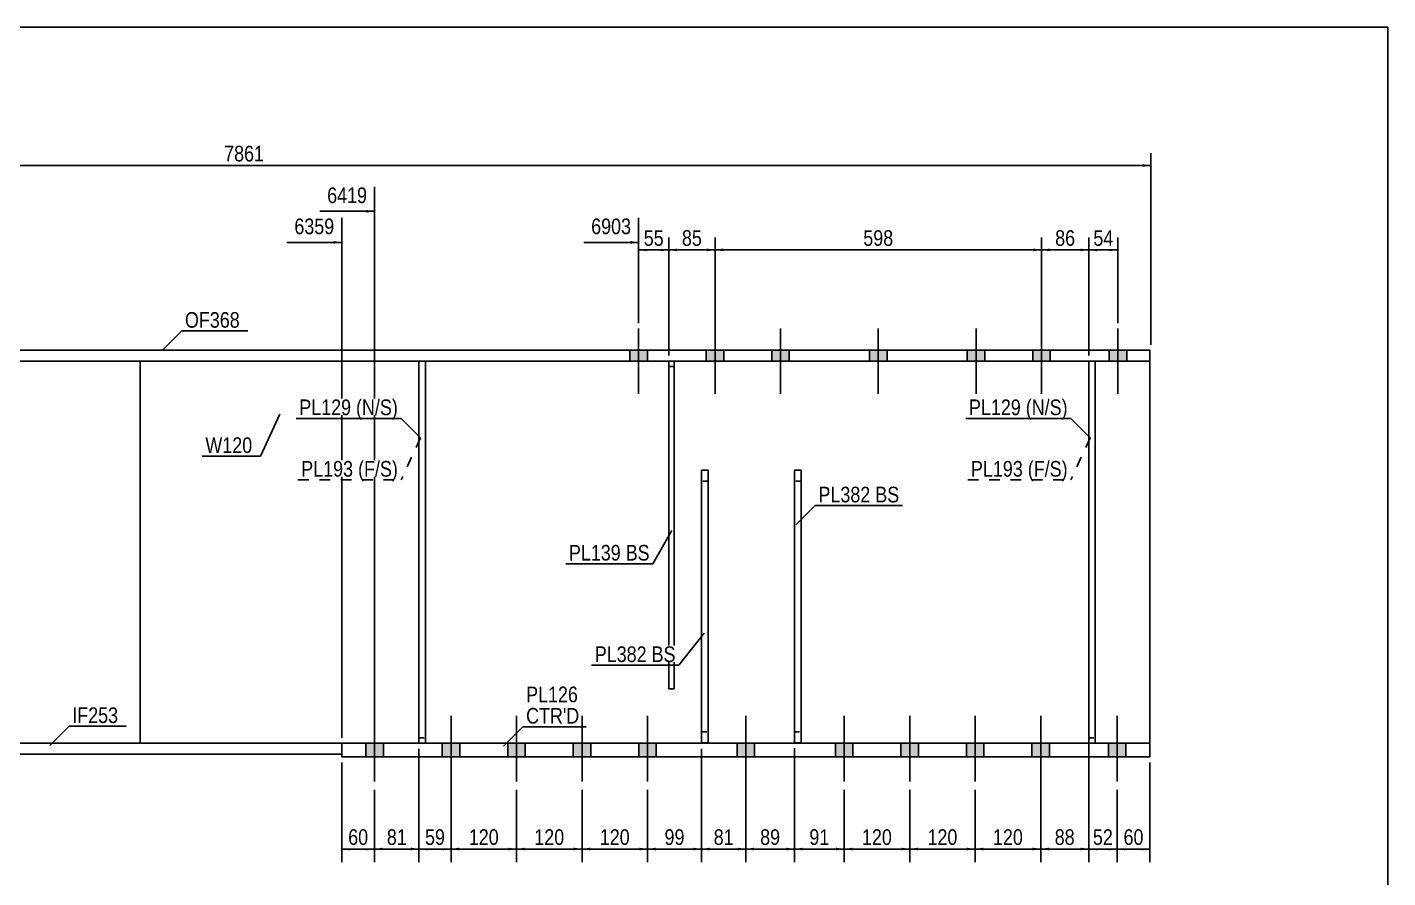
# Model space of a CAD drawing. Header units: millimetres. Extents: x -338 to 74, y -156 to 131.
# Drawn here: x -175.1 to 74.2, y -24.6 to 131.2 of the extents above; entities that cross this region are included whole.
import ezdxf

# ---------------------------------------------------------------- set-up
doc = ezdxf.new("R2010")
doc.units = ezdxf.units.MM
doc.linetypes.add('DXK_LINE_DOT1', pattern=[1.8814, 0.9407, -0.9407])
doc.linetypes.add('DXK_LINE_DOT2', pattern=[3.9198, 1.9599, -1.9599])
doc.styles.add('Arial Narrow', font='ARIALN.TTF', dxfattribs={"height": 0.2})

# ---------------------------------------------------------------- blocks, each defined once
blk = doc.blocks.new('Unknown-622253017-1209')
at = {"color": 5, "linetype": 'Continuous'}
for p, q in [((74.18, 131.16), (-335.82, 131.16)), ((74.18, -155.84), (74.18, 131.16))]:
    blk.add_line(p, q, dxfattribs=at)
blk = doc.blocks.new('Bolt-622253017-1235 - 1230')
at = {"linetype": 'Continuous'}
for points in [[(-109.86, 0), (-113.06, 0), (-113.06, -2.5), (-109.86, -2.5)], [(-109.86, 0), (-113.06, 0), (-113.06, -2.5), (-109.86, -2.5)], [(-109.86, 0), (-113.06, 0), (-113.06, -2.5), (-109.86, -2.5)], [(-109.86, 0), (-113.06, 0), (-113.06, -2.5), (-109.86, -2.5)], [(-95.86, 0), (-99.06, 0), (-99.06, -2.5), (-95.86, -2.5)], [(-95.86, 0), (-99.06, 0), (-99.06, -2.5), (-95.86, -2.5)], [(-95.86, 0), (-99.06, 0), (-99.06, -2.5), (-95.86, -2.5)], [(-95.86, 0), (-99.06, 0), (-99.06, -2.5), (-95.86, -2.5)], [(-83.86, 0), (-87.06, 0), (-87.06, -2.5), (-83.86, -2.5)], [(-83.86, 0), (-87.06, 0), (-87.06, -2.5), (-83.86, -2.5)], [(-83.86, 0), (-87.06, 0), (-87.06, -2.5), (-83.86, -2.5)], [(-83.86, 0), (-87.06, 0), (-87.06, -2.5), (-83.86, -2.5)], [(-71.86, 0), (-75.06, 0), (-75.06, -2.5), (-71.86, -2.5)], [(-71.86, 0), (-75.06, 0), (-75.06, -2.5), (-71.86, -2.5)], [(-71.86, 0), (-75.06, 0), (-75.06, -2.5), (-71.86, -2.5)], [(-71.86, 0), (-75.06, 0), (-75.06, -2.5), (-71.86, -2.5)], [(-59.86, 0), (-63.06, 0), (-63.06, -2.5), (-59.86, -2.5)], [(-59.86, 0), (-63.06, 0), (-63.06, -2.5), (-59.86, -2.5)], [(-59.86, 0), (-63.06, 0), (-63.06, -2.5), (-59.86, -2.5)], [(-59.86, 0), (-63.06, 0), (-63.06, -2.5), (-59.86, -2.5)], [(-41.84, 0), (-45.04, 0), (-45.04, -2.5), (-41.84, -2.5)], [(-41.84, 0), (-45.04, 0), (-45.04, -2.5), (-41.84, -2.5)], [(-41.84, 0), (-45.04, 0), (-45.04, -2.5), (-41.84, -2.5)], [(-41.84, 0), (-45.04, 0), (-45.04, -2.5), (-41.84, -2.5)], [(-23.82, 0), (-27.02, 0), (-27.02, -2.5), (-23.82, -2.5)], [(-23.82, 0), (-27.02, 0), (-27.02, -2.5), (-23.82, -2.5)], [(-23.82, 0), (-27.02, 0), (-27.02, -2.5), (-23.82, -2.5)], [(-23.82, 0), (-27.02, 0), (-27.02, -2.5), (-23.82, -2.5)], [(-11.82, 0), (-15.02, 0), (-15.02, -2.5), (-11.82, -2.5)], [(-11.82, 0), (-15.02, 0), (-15.02, -2.5), (-11.82, -2.5)], [(-11.82, 0), (-15.02, 0), (-15.02, -2.5), (-11.82, -2.5)], [(-11.82, 0), (-15.02, 0), (-15.02, -2.5), (-11.82, -2.5)], [(0.18, 0), (-3.02, 0), (-3.02, -2.5), (0.18, -2.5)], [(0.18, 0), (-3.02, 0), (-3.02, -2.5), (0.18, -2.5)], [(0.18, 0), (-3.02, 0), (-3.02, -2.5), (0.18, -2.5)], [(0.18, 0), (-3.02, 0), (-3.02, -2.5), (0.18, -2.5)], [(12.18, 0), (8.98, 0), (8.98, -2.5), (12.18, -2.5)], [(12.18, 0), (8.98, 0), (8.98, -2.5), (12.18, -2.5)], [(12.18, 0), (8.98, 0), (8.98, -2.5), (12.18, -2.5)], [(12.18, 0), (8.98, 0), (8.98, -2.5), (12.18, -2.5)], [(26.18, 0), (22.98, 0), (22.98, -2.5), (26.18, -2.5)], [(26.18, 0), (22.98, 0), (22.98, -2.5), (26.18, -2.5)], [(26.18, 0), (22.98, 0), (22.98, -2.5), (26.18, -2.5)], [(26.18, 0), (22.98, 0), (22.98, -2.5), (26.18, -2.5)]]:
    blk.add_hatch(color=3, dxfattribs=at).paths.add_polyline_path(points)
at = {"color": 3, "linetype": 'Continuous'}
for p, q in [((-111.46, -6.98), (-111.46, 5)), ((-111.46, -6.98), (-111.46, 5)), ((-111.46, -6.98), (-111.46, 5)), ((-111.46, -6.98), (-111.46, 5)), ((-97.46, -6.98), (-97.46, 5)), ((-97.46, -6.98), (-97.46, 5)), ((-97.46, -6.98), (-97.46, 5)), ((-97.46, -6.98), (-97.46, 5)), ((-85.46, -6.98), (-85.46, 5)), ((-85.46, -6.98), (-85.46, 5)), ((-85.46, -6.98), (-85.46, 5)), ((-85.46, -6.98), (-85.46, 5)), ((-73.46, -6.98), (-73.46, 5)), ((-73.46, -6.98), (-73.46, 5)), ((-73.46, -6.98), (-73.46, 5)), ((-73.46, -6.98), (-73.46, 5)), ((-61.46, -6.98), (-61.46, 5)), ((-61.46, -6.98), (-61.46, 5)), ((-61.46, -6.98), (-61.46, 5)), ((-61.46, -6.98), (-61.46, 5)), ((-43.44, -6.98), (-43.44, 5)), ((-43.44, -6.98), (-43.44, 5)), ((-43.44, -6.98), (-43.44, 5)), ((-43.44, -6.98), (-43.44, 5)), ((-25.42, -6.98), (-25.42, 5)), ((-25.42, -6.98), (-25.42, 5)), ((-25.42, -6.98), (-25.42, 5)), ((-25.42, -6.98), (-25.42, 5)), ((-13.42, -6.98), (-13.42, 5)), ((-13.42, -6.98), (-13.42, 5)), ((-13.42, -6.98), (-13.42, 5)), ((-13.42, -6.98), (-13.42, 5)), ((-1.42, -6.98), (-1.42, 5)), ((-1.42, -6.98), (-1.42, 5)), ((-1.42, -6.98), (-1.42, 5)), ((-1.42, -6.98), (-1.42, 5)), ((10.58, -6.98), (10.58, 5)), ((10.58, -6.98), (10.58, 5)), ((10.58, -6.98), (10.58, 5)), ((10.58, -6.98), (10.58, 5)), ((24.58, -6.98), (24.58, 5)), ((24.58, -6.98), (24.58, 5)), ((24.58, -6.98), (24.58, 5)), ((24.58, -6.98), (24.58, 5)), ((-113.06, -2.5), (-113.06, 0)), ((-113.06, -2.5), (-113.06, 0)), ((-113.06, -2.5), (-113.06, 0)), ((-113.06, -2.5), (-113.06, 0)), ((-109.86, -2.5), (-109.86, 0)), ((-109.86, -2.5), (-109.86, 0)), ((-109.86, -2.5), (-109.86, 0)), ((-109.86, -2.5), (-109.86, 0)), ((-99.06, -2.5), (-99.06, 0)), ((-99.06, -2.5), (-99.06, 0)), ((-99.06, -2.5), (-99.06, 0)), ((-99.06, -2.5), (-99.06, 0)), ((-95.86, -2.5), (-95.86, 0)), ((-95.86, -2.5), (-95.86, 0)), ((-95.86, -2.5), (-95.86, 0)), ((-95.86, -2.5), (-95.86, 0)), ((-87.06, -2.5), (-87.06, 0)), ((-87.06, -2.5), (-87.06, 0)), ((-87.06, -2.5), (-87.06, 0)), ((-87.06, -2.5), (-87.06, 0)), ((-83.86, -2.5), (-83.86, 0)), ((-83.86, -2.5), (-83.86, 0)), ((-83.86, -2.5), (-83.86, 0)), ((-83.86, -2.5), (-83.86, 0)), ((-75.06, -2.5), (-75.06, 0)), ((-75.06, -2.5), (-75.06, 0)), ((-75.06, -2.5), (-75.06, 0)), ((-75.06, -2.5), (-75.06, 0)), ((-71.86, -2.5), (-71.86, 0)), ((-71.86, -2.5), (-71.86, 0)), ((-71.86, -2.5), (-71.86, 0)), ((-71.86, -2.5), (-71.86, 0)), ((-63.06, -2.5), (-63.06, 0)), ((-63.06, -2.5), (-63.06, 0)), ((-63.06, -2.5), (-63.06, 0)), ((-63.06, -2.5), (-63.06, 0)), ((-59.86, -2.5), (-59.86, 0)), ((-59.86, -2.5), (-59.86, 0)), ((-59.86, -2.5), (-59.86, 0)), ((-59.86, -2.5), (-59.86, 0)), ((-45.04, -2.5), (-45.04, 0)), ((-45.04, -2.5), (-45.04, 0)), ((-45.04, -2.5), (-45.04, 0)), ((-45.04, -2.5), (-45.04, 0)), ((-41.84, -2.5), (-41.84, 0)), ((-41.84, -2.5), (-41.84, 0)), ((-41.84, -2.5), (-41.84, 0)), ((-41.84, -2.5), (-41.84, 0)), ((-27.02, -2.5), (-27.02, 0)), ((-27.02, -2.5), (-27.02, 0)), ((-27.02, -2.5), (-27.02, 0)), ((-27.02, -2.5), (-27.02, 0)), ((-23.82, -2.5), (-23.82, 0)), ((-23.82, -2.5), (-23.82, 0)), ((-23.82, -2.5), (-23.82, 0)), ((-23.82, -2.5), (-23.82, 0)), ((-15.02, -2.5), (-15.02, 0)), ((-15.02, -2.5), (-15.02, 0)), ((-15.02, -2.5), (-15.02, 0)), ((-15.02, -2.5), (-15.02, 0)), ((-11.82, -2.5), (-11.82, 0)), ((-11.82, -2.5), (-11.82, 0)), ((-11.82, -2.5), (-11.82, 0)), ((-11.82, -2.5), (-11.82, 0)), ((-3.02, -2.5), (-3.02, 0)), ((-3.02, -2.5), (-3.02, 0)), ((-3.02, -2.5), (-3.02, 0)), ((-3.02, -2.5), (-3.02, 0)), ((0.18, -2.5), (0.18, 0)), ((0.18, -2.5), (0.18, 0)), ((0.18, -2.5), (0.18, 0)), ((0.18, -2.5), (0.18, 0)), ((8.98, -2.5), (8.98, 0)), ((8.98, -2.5), (8.98, 0)), ((8.98, -2.5), (8.98, 0)), ((8.98, -2.5), (8.98, 0)), ((12.18, -2.5), (12.18, 0)), ((12.18, -2.5), (12.18, 0)), ((12.18, -2.5), (12.18, 0)), ((12.18, -2.5), (12.18, 0)), ((22.98, -2.5), (22.98, 0)), ((22.98, -2.5), (22.98, 0)), ((22.98, -2.5), (22.98, 0)), ((22.98, -2.5), (22.98, 0)), ((26.18, -2.5), (26.18, 0)), ((26.18, -2.5), (26.18, 0)), ((26.18, -2.5), (26.18, 0)), ((26.18, -2.5), (26.18, 0))]:
    blk.add_line(p, q, dxfattribs=at)
blk = doc.blocks.new('Part-622253017-1252 - 1230')
at = {"color": 7, "linetype": 'DXK_LINE_DOT1'}
for p, q in [((-299.5, 70), (-299.5, 0)), ((-299.5, 70), (-234.5, 70)), ((-234.4, 70), (-154.4, 70)), ((-154.4, 70), (-154.4, 0)), ((-299.5, 0), (-234.5, 0)), ((-234.4, 0), (-154.4, 0))]:
    blk.add_line(p, q, dxfattribs=at)
blk = doc.blocks.new('Part-622253017-3853 - 1230')
at = {"color": 2, "linetype": 'Continuous'}
for p, q in [((-34.53, 50), (-34.53, 0.1)), ((-33.33, 50), (-34.53, 50)), ((-33.33, 50), (-33.33, 0.1)), ((-33.33, 0.1), (-34.53, 0.1))]:
    blk.add_line(p, q, dxfattribs=at)
blk = doc.blocks.new('Part-622253017-1497 - 1230')
at = {"color": 2, "linetype": 'Continuous'}
for p, q in [((30.58, 0), (-117.48, 0)), ((-117.48, -2.5), (-117.48, 0)), ((30.58, -2.5), (30.58, 0)), ((30.58, -2.5), (-117.48, -2.5))]:
    blk.add_line(p, q, dxfattribs=at)
blk = doc.blocks.new('Part-622253017-1463 - 1230')
at = {"color": 2, "linetype": 'Continuous'}
for p, q in [((-103.33, 0), (-103.33, 70)), ((-103.33, 70), (-102.13, 70)), ((-102.13, 70), (-102.13, 0)), ((-102.13, 0), (-103.33, 0))]:
    blk.add_line(p, q, dxfattribs=at)
blk = doc.blocks.new('Part-622253017-1361 - 1230')
at = {"color": 2, "linetype": 'Continuous'}
for p, q in [((-57.56, 70), (-57.56, 10)), ((-56.56, 70), (-56.56, 10)), ((-56.56, 10), (-57.56, 10))]:
    blk.add_line(p, q, dxfattribs=at)
at = {"color": 7, "linetype": 'DXK_LINE_DOT1'}
for p, q in [((-57.56, 70), (-56.56, 70)), ((-57.56, 69), (-56.56, 69))]:
    blk.add_line(p, q, dxfattribs=at)
blk = doc.blocks.new('Part-622253017-1384 - 1230')
at = {"color": 7, "linetype": 'DXK_LINE_DOT1'}
for p, q in [((-57.56, 10), (-57.56, 70)), ((-56.56, 70), (-56.56, 10)), ((-56.56, 10), (-57.56, 10))]:
    blk.add_line(p, q, dxfattribs=at)
blk = doc.blocks.new('Part-622253017-1436 - 1230')
at = {"color": 7, "linetype": 'DXK_LINE_DOT1'}
for p, q in [((-103.33, 70), (-103.33, 0)), ((-103.33, 70), (-102.13, 70)), ((-102.13, 70), (-102.13, 0)), ((-103.33, 1), (-102.13, 1)), ((-102.13, 0), (-103.33, 0))]:
    blk.add_line(p, q, dxfattribs=at)
blk = doc.blocks.new('Part-622253017-3847 - 1230')
at = {"color": 7, "linetype": 'DXK_LINE_DOT1'}
for p, q in [((-51.56, 0.1), (-51.56, 50)), ((-51.56, 50), (-50.36, 50)), ((-50.36, 50), (-50.36, 0.1)), ((-50.36, 48), (-51.56, 48)), ((-51.56, 2.1), (-50.36, 2.1)), ((-50.36, 0.1), (-51.56, 0.1))]:
    blk.add_line(p, q, dxfattribs=at)
blk = doc.blocks.new('Part-622253017-1441 - 1230')
at = {"color": 7, "linetype": 'DXK_LINE_DOT1'}
for p, q in [((19.38, 70), (19.38, 0)), ((19.38, 70), (20.58, 70)), ((20.58, 70), (20.58, 0)), ((19.38, 1), (20.58, 1)), ((20.58, 0), (19.38, 0))]:
    blk.add_line(p, q, dxfattribs=at)
blk = doc.blocks.new('Part-622253017-1468 - 1230')
at = {"color": 2, "linetype": 'Continuous'}
for p, q in [((19.38, 0), (19.38, 70)), ((19.38, 70), (20.58, 70)), ((20.58, 70), (20.58, 0)), ((20.58, 0), (19.38, 0))]:
    blk.add_line(p, q, dxfattribs=at)
blk = doc.blocks.new('Part-622253017-1519 - 1230')
at = {"color": 2, "linetype": 'Continuous'}
for p, q in [((-117.48, 0), (-184.4, 0)), ((-184.4, -2), (-184.4, 0)), ((-184.4, -2), (-117.48, -2)), ((-117.48, -2), (-117.48, 0))]:
    blk.add_line(p, q, dxfattribs=at)
blk = doc.blocks.new('Part-622253017-1563 - 1230')
at = {"color": 2, "linetype": 'Continuous'}
for p, q in [((-154.4, 70), (-154.4, 0)), ((30.58, 70), (30.58, 0))]:
    blk.add_line(p, q, dxfattribs=at)
at = {"color": 7, "linetype": 'DXK_LINE_DOT1'}
for p, q in [((-154.4, 70), (-103.33, 70)), ((-102.13, 70), (-57.56, 70)), ((-56.56, 70), (19.38, 70)), ((20.58, 70), (30.58, 70)), ((-154.4, 0), (-103.33, 0)), ((-102.13, 0), (19.38, 0)), ((20.58, 0), (30.58, 0))]:
    blk.add_line(p, q, dxfattribs=at)
blk = doc.blocks.new('Part-622253017-1585 - 1230')
at = {"color": 2, "linetype": 'Continuous'}
for p, q in [((-184.4, 70), (-184.4, 72)), ((-184.4, 72), (30.58, 72)), ((30.58, 70), (-184.4, 70)), ((30.58, 72), (30.58, 70))]:
    blk.add_line(p, q, dxfattribs=at)
blk = doc.blocks.new('Part-622253017-3849 - 1230')
at = {"color": 2, "linetype": 'Continuous'}
for p, q in [((-51.56, 50), (-51.56, 0.1)), ((-50.36, 50), (-51.56, 50)), ((-50.36, 50), (-50.36, 0.1)), ((-50.36, 0.1), (-51.56, 0.1))]:
    blk.add_line(p, q, dxfattribs=at)
blk = doc.blocks.new('Part-622253017-3851 - 1230')
at = {"color": 7, "linetype": 'DXK_LINE_DOT1'}
for p, q in [((-34.53, 0.1), (-34.53, 50)), ((-34.53, 50), (-33.33, 50)), ((-33.33, 50), (-33.33, 0.1)), ((-33.33, 48), (-34.53, 48)), ((-34.53, 2.1), (-33.33, 2.1)), ((-33.33, 0.1), (-34.53, 0.1))]:
    blk.add_line(p, q, dxfattribs=at)
blk = doc.blocks.new('Bolt-622253017-3855 - 1230')
at = {"linetype": 'Continuous'}
for points in [[(-61.49, 72), (-64.69, 72), (-64.69, 70), (-61.49, 70)], [(-61.49, 72), (-64.69, 72), (-64.69, 70), (-61.49, 70)], [(-47.49, 72), (-50.69, 72), (-50.69, 70), (-47.49, 70)], [(-47.49, 72), (-50.69, 72), (-50.69, 70), (-47.49, 70)], [(-35.49, 72), (-38.69, 72), (-38.69, 70), (-35.49, 70)], [(-35.49, 72), (-38.69, 72), (-38.69, 70), (-35.49, 70)], [(-17.57, 72), (-20.77, 72), (-20.77, 70), (-17.57, 70)], [(-17.57, 72), (-20.77, 72), (-20.77, 70), (-17.57, 70)], [(0.34, 72), (-2.86, 72), (-2.86, 70), (0.34, 70)], [(0.34, 72), (-2.86, 72), (-2.86, 70), (0.34, 70)], [(12.34, 72), (9.14, 72), (9.14, 70), (12.34, 70)], [(12.34, 72), (9.14, 72), (9.14, 70), (12.34, 70)], [(26.34, 72), (23.14, 72), (23.14, 70), (26.34, 70)], [(26.34, 72), (23.14, 72), (23.14, 70), (26.34, 70)]]:
    blk.add_hatch(color=3, dxfattribs=at).paths.add_polyline_path(points)
at = {"color": 3, "linetype": 'Continuous'}
for p, q in [((-63.09, 75.97), (-63.09, 64)), ((-63.09, 75.97), (-63.09, 64)), ((-49.09, 75.97), (-49.09, 64)), ((-49.09, 75.97), (-49.09, 64)), ((-37.09, 75.97), (-37.09, 64)), ((-37.09, 75.97), (-37.09, 64)), ((-19.17, 75.97), (-19.17, 64)), ((-19.17, 75.97), (-19.17, 64)), ((-1.26, 75.97), (-1.26, 64)), ((-1.26, 75.97), (-1.26, 64)), ((10.74, 75.97), (10.74, 64)), ((10.74, 75.97), (10.74, 64)), ((24.74, 75.97), (24.74, 64)), ((24.74, 75.97), (24.74, 64)), ((-64.69, 72), (-64.69, 70)), ((-64.69, 72), (-64.69, 70)), ((-61.49, 72), (-61.49, 70)), ((-61.49, 72), (-61.49, 70)), ((-50.69, 72), (-50.69, 70)), ((-50.69, 72), (-50.69, 70)), ((-47.49, 72), (-47.49, 70)), ((-47.49, 72), (-47.49, 70)), ((-38.69, 72), (-38.69, 70)), ((-38.69, 72), (-38.69, 70)), ((-35.49, 72), (-35.49, 70)), ((-35.49, 72), (-35.49, 70)), ((-20.77, 72), (-20.77, 70)), ((-20.77, 72), (-20.77, 70)), ((-17.57, 72), (-17.57, 70)), ((-17.57, 72), (-17.57, 70)), ((-2.86, 72), (-2.86, 70)), ((-2.86, 72), (-2.86, 70)), ((0.34, 72), (0.34, 70)), ((0.34, 72), (0.34, 70)), ((9.14, 72), (9.14, 70)), ((9.14, 72), (9.14, 70)), ((12.34, 72), (12.34, 70)), ((12.34, 72), (12.34, 70)), ((23.14, 72), (23.14, 70)), ((23.14, 72), (23.14, 70)), ((26.34, 72), (26.34, 70)), ((26.34, 72), (26.34, 70))]:
    blk.add_line(p, q, dxfattribs=at)
blk = doc.blocks.new('StraightDimension-622253017-7114 - 1230')
at = {"linetype": 'Continuous'}
for points in [[(12.08, -19.62), (10.58, -19.37), (12.08, -19.12)], [(17.88, -19.12), (19.38, -19.37), (17.88, -19.62)]]:
    blk.add_hatch(color=7, dxfattribs=at).paths.add_polyline_path(points)
at = {"color": 7, "linetype": 'Continuous'}
for p, q in [((19.38, 9), (19.38, -21.77)), ((10.58, -5.55), (10.58, -21.77)), ((10.58, -19.37), (19.38, -19.37))]:
    blk.add_line(p, q, dxfattribs=at)
at = {"color": 0}
blk.add_wipeout([(17.41, -19.22), (17.41, -15.02), (12.55, -15.02), (12.55, -19.22)], dxfattribs=at)
at = {"color": 3, "style": 'Arial Narrow'}
blk.add_text('88', height=2.863, dxfattribs=at).set_placement((13.15, -18.62))
blk = doc.blocks.new('StraightDimension-622253017-4466 - 1230')
at = {"linetype": 'Continuous'}
for points in [[(-61.59, 90.12), (-63.09, 90.37), (-61.59, 90.62)], [(-59.06, 90.62), (-57.56, 90.37), (-59.06, 90.12)]]:
    blk.add_hatch(color=7, dxfattribs=at).paths.add_polyline_path(points)
at = {"color": 7, "linetype": 'Continuous'}
for p, q in [((-63.09, 78), (-63.09, 92.62)), ((-57.56, 71), (-57.56, 92.62)), ((-63.09, 90.37), (-57.56, 90.37))]:
    blk.add_line(p, q, dxfattribs=at)
at = {"color": 0}
blk.add_wipeout([(-57.9, 90.52), (-57.9, 94.72), (-62.75, 94.72), (-62.75, 90.52)], dxfattribs=at)
at = {"color": 3, "style": 'Arial Narrow'}
blk.add_text('55', height=2.863, dxfattribs=at).set_placement((-62.15, 91.12))
blk = doc.blocks.new('StraightDimension-622253017-4021 - 1230')
at = {"linetype": 'Continuous'}
blk.add_hatch(color=7, dxfattribs=at).paths.add_polyline_path([(-118.98, 92), (-117.48, 91.75), (-118.98, 91.5)])
at = {"color": 7, "linetype": 'Continuous'}
for p, q in [((-117.48, 1), (-117.48, 96.25)), ((-127.54, 91.75), (-117.48, 91.75))]:
    blk.add_line(p, q, dxfattribs=at)
at = {"color": 0, "linetype": 'Continuous'}
blk.add_wipeout([(-292.97, 93.1), (-292.97, 97.3), (-298.91, 97.3), (-298.91, 93.1)], dxfattribs=at)
at = {"color": 7, "linetype": 'Continuous'}
for p, q in [((-299.5, 81), (-299.5, 97)), ((-299, 92.75), (-299.5, 92.5)), ((-299, 92.25), (-299.5, 92.5)), ((-293.57, 92.5), (-299.5, 92.5))]:
    blk.add_line(p, q, dxfattribs=at)
at = {"color": 3, "linetype": 'Continuous', "style": 'Arial Narrow'}
blk.add_text('RD', height=2.863, dxfattribs=at).set_placement((-298.31, 93.7))
at = {"color": 0}
blk.add_wipeout([(-118.25, 92.65), (-118.25, 96.85), (-126.76, 96.85), (-126.76, 92.65)], dxfattribs=at)
at = {"color": 3, "style": 'Arial Narrow'}
blk.add_text('6359', height=2.863, dxfattribs=at).set_placement((-126.16, 93.25))
blk = doc.blocks.new('StraightDimension-622253017-4465 - 1230')
at = {"linetype": 'Continuous'}
for points in [[(-56.06, 90.12), (-57.56, 90.37), (-56.06, 90.62)], [(-50.59, 90.62), (-49.09, 90.37), (-50.59, 90.12)]]:
    blk.add_hatch(color=7, dxfattribs=at).paths.add_polyline_path(points)
at = {"color": 7, "linetype": 'Continuous'}
for p, q in [((-57.56, 71), (-57.56, 92.62)), ((-49.09, 74.8), (-49.09, 92.62)), ((-57.56, 90.37), (-49.09, 90.37))]:
    blk.add_line(p, q, dxfattribs=at)
at = {"color": 0}
blk.add_wipeout([(-50.9, 90.52), (-50.9, 94.72), (-55.75, 94.72), (-55.75, 90.52)], dxfattribs=at)
at = {"color": 3, "style": 'Arial Narrow'}
blk.add_text('85', height=2.863, dxfattribs=at).set_placement((-55.15, 91.12))
blk = doc.blocks.new('StraightDimension-622253017-4019 - 1230')
at = {"linetype": 'Continuous'}
blk.add_hatch(color=7, dxfattribs=at).paths.add_polyline_path([(-64.59, 92), (-63.09, 91.75), (-64.59, 91.5)])
at = {"color": 7, "linetype": 'Continuous'}
for p, q in [((-63.09, 76.97), (-63.09, 96.25)), ((-73.15, 91.75), (-63.09, 91.75))]:
    blk.add_line(p, q, dxfattribs=at)
at = {"color": 0}
blk.add_wipeout([(-63.86, 92.65), (-63.86, 96.85), (-72.38, 96.85), (-72.38, 92.65)], dxfattribs=at)
at = {"color": 3, "style": 'Arial Narrow'}
blk.add_text('6903', height=2.863, dxfattribs=at).set_placement((-71.78, 93.25))
blk = doc.blocks.new('StraightDimension-622253017-4464 - 1230')
at = {"linetype": 'Continuous'}
for points in [[(-47.59, 90.12), (-49.09, 90.37), (-47.59, 90.62)], [(9.24, 90.62), (10.74, 90.37), (9.24, 90.12)]]:
    blk.add_hatch(color=7, dxfattribs=at).paths.add_polyline_path(points)
at = {"color": 7, "linetype": 'Continuous'}
for p, q in [((-49.09, 74.8), (-49.09, 92.62)), ((10.74, 76), (10.74, 92.62)), ((-49.09, 90.37), (10.74, 90.37))]:
    blk.add_line(p, q, dxfattribs=at)
at = {"color": 0}
blk.add_wipeout([(-15.83, 90.52), (-15.83, 94.72), (-22.52, 94.72), (-22.52, 90.52)], dxfattribs=at)
at = {"color": 3, "style": 'Arial Narrow'}
blk.add_text('598', height=2.863, dxfattribs=at).set_placement((-21.92, 91.12))
blk = doc.blocks.new('StraightDimension-622253017-1763 - 1230')
at = {"linetype": 'Continuous'}
blk.add_hatch(color=7, dxfattribs=at).paths.add_polyline_path([(29.24, 106.08), (30.74, 105.83), (29.24, 105.58)])
at = {"color": 7, "linetype": 'Continuous'}
for p, q in [((30.74, 73), (30.74, 108.08)), ((-301.5, 105.83), (30.74, 105.83))]:
    blk.add_line(p, q, dxfattribs=at)
at = {"color": 0}
blk.add_wipeout([(-131.12, 105.98), (-131.12, 110.18), (-139.63, 110.18), (-139.63, 105.98)], dxfattribs=at)
at = {"color": 3, "style": 'Arial Narrow'}
blk.add_text('7861', height=2.863, dxfattribs=at).set_placement((-139.03, 106.58))
blk = doc.blocks.new('StraightDimension-622253017-7112 - 1230')
at = {"linetype": 'Continuous'}
for points in [[(26.08, -19.62), (24.58, -19.37), (26.08, -19.12)], [(29.08, -19.12), (30.58, -19.37), (29.08, -19.62)]]:
    blk.add_hatch(color=7, dxfattribs=at).paths.add_polyline_path(points)
at = {"color": 7, "linetype": 'Continuous'}
for p, q in [((30.58, -3.5), (30.58, -21.77)), ((24.58, -8.5), (24.58, -21.77)), ((24.58, -19.37), (30.58, -19.37))]:
    blk.add_line(p, q, dxfattribs=at)
at = {"color": 0}
blk.add_wipeout([(30.01, -19.22), (30.01, -15.02), (25.16, -15.02), (25.16, -19.22)], dxfattribs=at)
at = {"color": 3, "style": 'Arial Narrow'}
blk.add_text('60', height=2.863, dxfattribs=at).set_placement((25.76, -18.62))
blk = doc.blocks.new('StraightDimension-622253017-4020 - 1230')
at = {"linetype": 'Continuous'}
blk.add_hatch(color=7, dxfattribs=at).paths.add_polyline_path([(-112.96, 97.7), (-111.46, 97.45), (-112.96, 97.2)])
at = {"color": 7, "linetype": 'Continuous'}
for p, q in [((-111.46, 3.5), (-111.46, 101.95)), ((-121.52, 97.45), (-111.46, 97.45))]:
    blk.add_line(p, q, dxfattribs=at)
at = {"color": 0}
blk.add_wipeout([(-112.24, 98.35), (-112.24, 102.55), (-120.75, 102.55), (-120.75, 98.35)], dxfattribs=at)
at = {"color": 3, "style": 'Arial Narrow'}
blk.add_text('6419', height=2.863, dxfattribs=at).set_placement((-120.15, 98.95))
blk = doc.blocks.new('StraightDimension-622253017-4462 - 1230')
at = {"linetype": 'Continuous'}
for points in [[(20.88, 90.12), (19.38, 90.37), (20.88, 90.62)], [(23.24, 90.62), (24.74, 90.37), (23.24, 90.12)]]:
    blk.add_hatch(color=7, dxfattribs=at).paths.add_polyline_path(points)
at = {"color": 7, "linetype": 'Continuous'}
for p, q in [((19.38, 71), (19.38, 92.62)), ((24.74, 76.97), (24.74, 92.62)), ((19.38, 90.37), (24.74, 90.37))]:
    blk.add_line(p, q, dxfattribs=at)
at = {"color": 0}
blk.add_wipeout([(24.49, 90.52), (24.49, 94.72), (19.63, 94.72), (19.63, 90.52)], dxfattribs=at)
at = {"color": 3, "style": 'Arial Narrow'}
blk.add_text('54', height=2.863, dxfattribs=at).set_placement((20.23, 91.12))
blk = doc.blocks.new('StraightDimension-622253017-4463 - 1230')
at = {"linetype": 'Continuous'}
for points in [[(12.24, 90.12), (10.74, 90.37), (12.24, 90.62)], [(17.88, 90.62), (19.38, 90.37), (17.88, 90.12)]]:
    blk.add_hatch(color=7, dxfattribs=at).paths.add_polyline_path(points)
at = {"color": 7, "linetype": 'Continuous'}
for p, q in [((10.74, 76), (10.74, 92.62)), ((19.38, 71), (19.38, 92.62)), ((10.74, 90.37), (19.38, 90.37))]:
    blk.add_line(p, q, dxfattribs=at)
at = {"color": 0}
blk.add_wipeout([(17.49, 90.52), (17.49, 94.72), (12.63, 94.72), (12.63, 90.52)], dxfattribs=at)
at = {"color": 3, "style": 'Arial Narrow'}
blk.add_text('86', height=2.863, dxfattribs=at).set_placement((13.23, 91.12))
blk = doc.blocks.new('StraightDimension-622253017-7113 - 1230')
at = {"linetype": 'Continuous'}
for points in [[(20.88, -19.62), (19.38, -19.37), (20.88, -19.12)], [(23.08, -19.12), (24.58, -19.37), (23.08, -19.62)]]:
    blk.add_hatch(color=7, dxfattribs=at).paths.add_polyline_path(points)
at = {"color": 7, "linetype": 'Continuous'}
for p, q in [((19.38, 9), (19.38, -21.77)), ((24.58, -8.5), (24.58, -21.77)), ((19.38, -19.37), (24.58, -19.37))]:
    blk.add_line(p, q, dxfattribs=at)
at = {"color": 0}
blk.add_wipeout([(24.41, -19.22), (24.41, -15.02), (19.55, -15.02), (19.55, -19.22)], dxfattribs=at)
at = {"color": 3, "style": 'Arial Narrow'}
blk.add_text('52', height=2.863, dxfattribs=at).set_placement((20.15, -18.62))
blk = doc.blocks.new('StraightDimension-622253017-7115 - 1230')
at = {"linetype": 'Continuous'}
for points in [[(0.08, -19.62), (-1.42, -19.37), (0.08, -19.12)], [(9.08, -19.12), (10.58, -19.37), (9.08, -19.62)]]:
    blk.add_hatch(color=7, dxfattribs=at).paths.add_polyline_path(points)
at = {"color": 7, "linetype": 'Continuous'}
for p, q in [((10.58, -5.55), (10.58, -21.77)), ((-1.42, -8.5), (-1.42, -21.77)), ((-1.42, -19.37), (10.58, -19.37))]:
    blk.add_line(p, q, dxfattribs=at)
at = {"color": 0}
blk.add_wipeout([(7.93, -19.22), (7.93, -15.02), (1.24, -15.02), (1.24, -19.22)], dxfattribs=at)
at = {"color": 3, "style": 'Arial Narrow'}
blk.add_text('120', height=2.863, dxfattribs=at).set_placement((1.84, -18.62))
blk = doc.blocks.new('StraightDimension-622253017-7116 - 1230')
at = {"linetype": 'Continuous'}
for points in [[(-11.92, -19.62), (-13.42, -19.37), (-11.92, -19.12)], [(-2.92, -19.12), (-1.42, -19.37), (-2.92, -19.62)]]:
    blk.add_hatch(color=7, dxfattribs=at).paths.add_polyline_path(points)
at = {"color": 7, "linetype": 'Continuous'}
for p, q in [((-13.42, -8.5), (-13.42, -21.77)), ((-1.42, -8.5), (-1.42, -21.77)), ((-13.42, -19.37), (-1.42, -19.37))]:
    blk.add_line(p, q, dxfattribs=at)
at = {"color": 0}
blk.add_wipeout([(-4.07, -19.22), (-4.07, -15.02), (-10.76, -15.02), (-10.76, -19.22)], dxfattribs=at)
at = {"color": 3, "style": 'Arial Narrow'}
blk.add_text('120', height=2.863, dxfattribs=at).set_placement((-10.16, -18.62))
blk = doc.blocks.new('StraightDimension-622253017-7117 - 1230')
at = {"linetype": 'Continuous'}
for points in [[(-23.92, -19.62), (-25.42, -19.37), (-23.92, -19.12)], [(-14.92, -19.12), (-13.42, -19.37), (-14.92, -19.62)]]:
    blk.add_hatch(color=7, dxfattribs=at).paths.add_polyline_path(points)
at = {"color": 7, "linetype": 'Continuous'}
for p, q in [((-25.42, -8.5), (-25.42, -21.77)), ((-13.42, -8.5), (-13.42, -21.77)), ((-25.42, -19.37), (-13.42, -19.37))]:
    blk.add_line(p, q, dxfattribs=at)
at = {"color": 0}
blk.add_wipeout([(-16.07, -19.22), (-16.07, -15.02), (-22.76, -15.02), (-22.76, -19.22)], dxfattribs=at)
at = {"color": 3, "style": 'Arial Narrow'}
blk.add_text('120', height=2.863, dxfattribs=at).set_placement((-22.16, -18.62))
blk = doc.blocks.new('StraightDimension-622253017-7118 - 1230')
at = {"linetype": 'Continuous'}
for points in [[(-33.03, -19.62), (-34.53, -19.37), (-33.03, -19.12)], [(-26.92, -19.12), (-25.42, -19.37), (-26.92, -19.62)]]:
    blk.add_hatch(color=7, dxfattribs=at).paths.add_polyline_path(points)
at = {"color": 7, "linetype": 'Continuous'}
for p, q in [((-34.53, -0.9), (-34.53, -21.77)), ((-25.42, -8.5), (-25.42, -21.77)), ((-34.53, -19.37), (-25.42, -19.37))]:
    blk.add_line(p, q, dxfattribs=at)
at = {"color": 0}
blk.add_wipeout([(-27.55, -19.22), (-27.55, -15.02), (-32.4, -15.02), (-32.4, -19.22)], dxfattribs=at)
at = {"color": 3, "style": 'Arial Narrow'}
blk.add_text('91', height=2.863, dxfattribs=at).set_placement((-31.8, -18.62))
blk = doc.blocks.new('StraightDimension-622253017-7119 - 1230')
at = {"linetype": 'Continuous'}
for points in [[(-41.95, -19.62), (-43.45, -19.37), (-41.95, -19.12)], [(-36.03, -19.12), (-34.53, -19.37), (-36.03, -19.62)]]:
    blk.add_hatch(color=7, dxfattribs=at).paths.add_polyline_path(points)
at = {"color": 7, "linetype": 'Continuous'}
for p, q in [((-43.45, -1), (-43.45, -21.77)), ((-34.53, -0.9), (-34.53, -21.77)), ((-43.45, -19.37), (-34.53, -19.37))]:
    blk.add_line(p, q, dxfattribs=at)
at = {"color": 0}
blk.add_wipeout([(-36.56, -19.22), (-36.56, -15.02), (-41.42, -15.02), (-41.42, -19.22)], dxfattribs=at)
at = {"color": 3, "style": 'Arial Narrow'}
blk.add_text('89', height=2.863, dxfattribs=at).set_placement((-40.82, -18.62))
blk = doc.blocks.new('StraightDimension-622253017-7120 - 1230')
at = {"linetype": 'Continuous'}
for points in [[(-50.06, -19.62), (-51.56, -19.37), (-50.06, -19.12)], [(-44.95, -19.12), (-43.45, -19.37), (-44.95, -19.62)]]:
    blk.add_hatch(color=7, dxfattribs=at).paths.add_polyline_path(points)
at = {"color": 7, "linetype": 'Continuous'}
for p, q in [((-51.56, -1), (-51.56, -21.77)), ((-43.45, -1), (-43.45, -21.77)), ((-51.56, -19.37), (-43.45, -19.37))]:
    blk.add_line(p, q, dxfattribs=at)
at = {"color": 0}
blk.add_wipeout([(-45.08, -19.22), (-45.08, -15.02), (-49.93, -15.02), (-49.93, -19.22)], dxfattribs=at)
at = {"color": 3, "style": 'Arial Narrow'}
blk.add_text('81', height=2.863, dxfattribs=at).set_placement((-49.33, -18.62))
blk = doc.blocks.new('StraightDimension-622253017-7121 - 1230')
at = {"linetype": 'Continuous'}
for points in [[(-59.96, -19.62), (-61.46, -19.37), (-59.96, -19.12)], [(-53.06, -19.12), (-51.56, -19.37), (-53.06, -19.62)]]:
    blk.add_hatch(color=7, dxfattribs=at).paths.add_polyline_path(points)
at = {"color": 7, "linetype": 'Continuous'}
for p, q in [((-51.56, -1), (-51.56, -21.77)), ((-61.46, -8.5), (-61.46, -21.77)), ((-61.46, -19.37), (-51.56, -19.37))]:
    blk.add_line(p, q, dxfattribs=at)
at = {"color": 0}
blk.add_wipeout([(-54.08, -19.22), (-54.08, -15.02), (-58.94, -15.02), (-58.94, -19.22)], dxfattribs=at)
at = {"color": 3, "style": 'Arial Narrow'}
blk.add_text('99', height=2.863, dxfattribs=at).set_placement((-58.34, -18.62))
blk = doc.blocks.new('StraightDimension-622253017-7122 - 1230')
at = {"linetype": 'Continuous'}
for points in [[(-71.96, -19.62), (-73.46, -19.37), (-71.96, -19.12)], [(-62.96, -19.12), (-61.46, -19.37), (-62.96, -19.62)]]:
    blk.add_hatch(color=7, dxfattribs=at).paths.add_polyline_path(points)
at = {"color": 7, "linetype": 'Continuous'}
for p, q in [((-73.46, -8.5), (-73.46, -21.77)), ((-61.46, -8.5), (-61.46, -21.77)), ((-73.46, -19.37), (-61.46, -19.37))]:
    blk.add_line(p, q, dxfattribs=at)
at = {"color": 0}
blk.add_wipeout([(-64.12, -19.22), (-64.12, -15.02), (-70.8, -15.02), (-70.8, -19.22)], dxfattribs=at)
at = {"color": 3, "style": 'Arial Narrow'}
blk.add_text('120', height=2.863, dxfattribs=at).set_placement((-70.2, -18.62))
blk = doc.blocks.new('StraightDimension-622253017-7123 - 1230')
at = {"linetype": 'Continuous'}
for points in [[(-83.96, -19.62), (-85.46, -19.37), (-83.96, -19.12)], [(-74.96, -19.12), (-73.46, -19.37), (-74.96, -19.62)]]:
    blk.add_hatch(color=7, dxfattribs=at).paths.add_polyline_path(points)
at = {"color": 7, "linetype": 'Continuous'}
for p, q in [((-85.46, -8.5), (-85.46, -21.77)), ((-73.46, -8.5), (-73.46, -21.77)), ((-85.46, -19.37), (-73.46, -19.37))]:
    blk.add_line(p, q, dxfattribs=at)
at = {"color": 0}
blk.add_wipeout([(-76.12, -19.22), (-76.12, -15.02), (-82.8, -15.02), (-82.8, -19.22)], dxfattribs=at)
at = {"color": 3, "style": 'Arial Narrow'}
blk.add_text('120', height=2.863, dxfattribs=at).set_placement((-82.2, -18.62))
blk = doc.blocks.new('StraightDimension-622253017-7124 - 1230')
at = {"linetype": 'Continuous'}
for points in [[(-95.96, -19.62), (-97.46, -19.37), (-95.96, -19.12)], [(-86.96, -19.12), (-85.46, -19.37), (-86.96, -19.62)]]:
    blk.add_hatch(color=7, dxfattribs=at).paths.add_polyline_path(points)
at = {"color": 7, "linetype": 'Continuous'}
for p, q in [((-97.46, -1), (-97.46, -21.77)), ((-85.46, -8.5), (-85.46, -21.77)), ((-97.46, -19.37), (-85.46, -19.37))]:
    blk.add_line(p, q, dxfattribs=at)
at = {"color": 0}
blk.add_wipeout([(-88.12, -19.22), (-88.12, -15.02), (-94.8, -15.02), (-94.8, -19.22)], dxfattribs=at)
at = {"color": 3, "style": 'Arial Narrow'}
blk.add_text('120', height=2.863, dxfattribs=at).set_placement((-94.2, -18.62))
blk = doc.blocks.new('StraightDimension-622253017-7125 - 1230')
at = {"linetype": 'Continuous'}
for points in [[(-101.83, -19.62), (-103.33, -19.37), (-101.83, -19.12)], [(-98.96, -19.12), (-97.46, -19.37), (-98.96, -19.62)]]:
    blk.add_hatch(color=7, dxfattribs=at).paths.add_polyline_path(points)
at = {"color": 7, "linetype": 'Continuous'}
for p, q in [((-103.33, -1), (-103.33, -21.77)), ((-97.46, -1), (-97.46, -21.77)), ((-103.33, -19.37), (-97.46, -19.37))]:
    blk.add_line(p, q, dxfattribs=at)
at = {"color": 0}
blk.add_wipeout([(-97.97, -19.22), (-97.97, -15.02), (-102.82, -15.02), (-102.82, -19.22)], dxfattribs=at)
at = {"color": 3, "style": 'Arial Narrow'}
blk.add_text('59', height=2.863, dxfattribs=at).set_placement((-102.22, -18.62))
blk = doc.blocks.new('StraightDimension-622253017-7126 - 1230')
at = {"linetype": 'Continuous'}
for points in [[(-109.96, -19.62), (-111.46, -19.37), (-109.96, -19.12)], [(-104.83, -19.12), (-103.33, -19.37), (-104.83, -19.62)]]:
    blk.add_hatch(color=7, dxfattribs=at).paths.add_polyline_path(points)
at = {"color": 7, "linetype": 'Continuous'}
for p, q in [((-103.33, -1), (-103.33, -21.77)), ((-111.46, -8.5), (-111.46, -21.77)), ((-111.46, -19.37), (-103.33, -19.37))]:
    blk.add_line(p, q, dxfattribs=at)
at = {"color": 0}
blk.add_wipeout([(-104.97, -19.22), (-104.97, -15.02), (-109.82, -15.02), (-109.82, -19.22)], dxfattribs=at)
at = {"color": 3, "style": 'Arial Narrow'}
blk.add_text('81', height=2.863, dxfattribs=at).set_placement((-109.22, -18.62))
blk = doc.blocks.new('StraightDimension-622253017-7127 - 1230')
at = {"linetype": 'Continuous'}
for points in [[(-115.98, -19.62), (-117.48, -19.37), (-115.98, -19.12)], [(-112.96, -19.12), (-111.46, -19.37), (-112.96, -19.62)]]:
    blk.add_hatch(color=7, dxfattribs=at).paths.add_polyline_path(points)
at = {"color": 7, "linetype": 'Continuous'}
for p, q in [((-117.48, -3.5), (-117.48, -21.77)), ((-111.46, -8.5), (-111.46, -21.77)), ((-117.48, -19.37), (-111.46, -19.37))]:
    blk.add_line(p, q, dxfattribs=at)
at = {"color": 0}
blk.add_wipeout([(-112.04, -19.22), (-112.04, -15.02), (-116.9, -15.02), (-116.9, -19.22)], dxfattribs=at)
at = {"color": 3, "style": 'Arial Narrow'}
blk.add_text('60', height=2.863, dxfattribs=at).set_placement((-116.3, -18.62))
blk = doc.blocks.new('Mark-622253017-1493 - 1230')
at = {"color": 0}
blk.add_wipeout([(-74.2, 7.51), (-74.2, 10.51), (-83.7, 10.51), (-83.7, 7.51)], dxfattribs=at)
blk.add_wipeout([(-74.2, 7.51), (-74.2, 10.51), (-83.7, 10.51), (-83.7, 7.51)], dxfattribs=at)
blk.add_wipeout([(-73.94, 3.61), (-73.94, 6.61), (-83.7, 6.61), (-83.7, 3.61)], dxfattribs=at)
blk.add_wipeout([(-73.94, 3.61), (-73.94, 6.61), (-83.7, 6.61), (-83.7, 3.61)], dxfattribs=at)
at = {"color": 7, "linetype": 'Continuous'}
for p, q in [((-87.83, -0.53), (-84.3, 3.01)), ((-84.3, 3.01), (-72.7, 3.01))]:
    blk.add_line(p, q, dxfattribs=at)
at = {"color": 3, "style": 'Arial Narrow'}
blk.add_text('PL126', height=2.863, dxfattribs=at).set_placement((-83.7, 7.51))
at = {"color": 1, "style": 'Arial Narrow'}
blk.add_text("CTR'D", height=2.863, dxfattribs=at).set_placement((-83.7, 3.61))
blk = doc.blocks.new('MarkSet-622253017-2081 - 1230')
at = {"color": 0}
blk.add_wipeout([(-66.35, 33.47), (-66.35, 36.47), (-75.85, 36.47), (-75.85, 33.47)], dxfattribs=at)
blk.add_wipeout([(-66.35, 33.47), (-66.35, 36.47), (-75.85, 36.47), (-75.85, 33.47)], dxfattribs=at)
blk.add_wipeout([(-61.07, 33.47), (-61.07, 36.47), (-65.45, 36.47), (-65.45, 33.47)], dxfattribs=at)
blk.add_wipeout([(-61.07, 33.47), (-61.07, 36.47), (-65.45, 36.47), (-65.45, 33.47)], dxfattribs=at)
at = {"color": 7, "linetype": 'Continuous'}
for p in [(-57, 38.99), (-76.45, 32.87)]:
    blk.add_line(p, (-60.47, 32.87), dxfattribs=at)
at = {"color": 3, "style": 'Arial Narrow'}
for s, p in [('PL139', (-75.85, 33.47)), ('BS', (-65.45, 33.47))]:
    blk.add_text(s, height=2.863, dxfattribs=at).set_placement(p)
blk = doc.blocks.new('Mark-622253017-1432 - 1230')
at = {"color": 0}
blk.add_wipeout([(-115.39, 48.84), (-115.39, 51.84), (-124.9, 51.84), (-124.9, 48.84)], dxfattribs=at)
blk.add_wipeout([(-115.39, 48.84), (-115.39, 51.84), (-124.9, 51.84), (-124.9, 48.84)], dxfattribs=at)
blk.add_wipeout([(-107.19, 48.84), (-107.19, 51.84), (-114.49, 51.84), (-114.49, 48.84)], dxfattribs=at)
blk.add_wipeout([(-107.19, 48.84), (-107.19, 51.84), (-114.49, 51.84), (-114.49, 48.84)], dxfattribs=at)
at = {"color": 7, "linetype": 'DXK_LINE_DOT2'}
for p in [(-103.06, 55.97), (-125.5, 48.24)]:
    blk.add_line(p, (-106.59, 48.24), dxfattribs=at)
at = {"color": 3, "style": 'Arial Narrow'}
for s, p in [('PL193', (-124.9, 48.84)), ('(F/', (-114.49, 48.84)), ('S)', (-110.48, 48.84))]:
    blk.add_text(s, height=2.863, dxfattribs=at).set_placement(p)
blk = doc.blocks.new('Mark-622253017-1581 - 1230')
at = {"color": 0}
blk.add_wipeout([(-136.16, 76.12), (-136.16, 79.12), (-146.21, 79.12), (-146.21, 76.12)], dxfattribs=at)
blk.add_wipeout([(-136.16, 76.12), (-136.16, 79.12), (-146.21, 79.12), (-146.21, 76.12)], dxfattribs=at)
at = {"color": 7, "linetype": 'Continuous'}
for p, q in [((-150.35, 71.98), (-146.81, 75.52)), ((-146.81, 75.52), (-134.66, 75.52))]:
    blk.add_line(p, q, dxfattribs=at)
at = {"color": 3, "style": 'Arial Narrow'}
blk.add_text('OF368', height=2.863, dxfattribs=at).set_placement((-146.21, 76.12))
blk = doc.blocks.new('Mark-622253017-1437 - 1230')
at = {"color": 0}
blk.add_wipeout([(7.32, 48.84), (7.32, 51.84), (-2.19, 51.84), (-2.19, 48.84)], dxfattribs=at)
blk.add_wipeout([(7.32, 48.84), (7.32, 51.84), (-2.19, 51.84), (-2.19, 48.84)], dxfattribs=at)
blk.add_wipeout([(15.51, 48.84), (15.51, 51.84), (8.22, 51.84), (8.22, 48.84)], dxfattribs=at)
blk.add_wipeout([(15.51, 48.84), (15.51, 51.84), (8.22, 51.84), (8.22, 48.84)], dxfattribs=at)
at = {"color": 7, "linetype": 'DXK_LINE_DOT2'}
for p in [(19.65, 55.97), (-2.79, 48.24)]:
    blk.add_line(p, (16.11, 48.24), dxfattribs=at)
at = {"color": 3, "style": 'Arial Narrow'}
for s, p in [('PL193', (-2.19, 48.84)), ('(F/', (8.22, 48.84)), ('S)', (12.23, 48.84))]:
    blk.add_text(s, height=2.863, dxfattribs=at).set_placement(p)
blk = doc.blocks.new('Mark-622253017-1459 - 1230')
at = {"color": 0}
blk.add_wipeout([(-115.76, 60.11), (-115.76, 63.11), (-125.26, 63.11), (-125.26, 60.11)], dxfattribs=at)
blk.add_wipeout([(-115.76, 60.11), (-115.76, 63.11), (-125.26, 63.11), (-125.26, 60.11)], dxfattribs=at)
blk.add_wipeout([(-107.19, 60.11), (-107.19, 63.11), (-114.86, 63.11), (-114.86, 60.11)], dxfattribs=at)
blk.add_wipeout([(-107.19, 60.11), (-107.19, 63.11), (-114.86, 63.11), (-114.86, 60.11)], dxfattribs=at)
at = {"color": 7, "linetype": 'Continuous'}
for p in [(-125.86, 59.51), (-103.06, 55.97)]:
    blk.add_line(p, (-106.59, 59.51), dxfattribs=at)
at = {"color": 3, "style": 'Arial Narrow'}
for s, p in [('PL129', (-125.26, 60.11)), ('(N/', (-114.86, 60.11)), ('S)', (-110.48, 60.11))]:
    blk.add_text(s, height=2.863, dxfattribs=at).set_placement(p)
blk = doc.blocks.new('Mark-622253017-1464 - 1230')
at = {"color": 0}
blk.add_wipeout([(6.95, 60.11), (6.95, 63.11), (-2.55, 63.11), (-2.55, 60.11)], dxfattribs=at)
blk.add_wipeout([(6.95, 60.11), (6.95, 63.11), (-2.55, 63.11), (-2.55, 60.11)], dxfattribs=at)
blk.add_wipeout([(15.51, 60.11), (15.51, 63.11), (7.85, 63.11), (7.85, 60.11)], dxfattribs=at)
blk.add_wipeout([(15.51, 60.11), (15.51, 63.11), (7.85, 63.11), (7.85, 60.11)], dxfattribs=at)
at = {"color": 7, "linetype": 'Continuous'}
for p in [(-3.15, 59.51), (19.65, 55.97)]:
    blk.add_line(p, (16.11, 59.51), dxfattribs=at)
at = {"color": 3, "style": 'Arial Narrow'}
for s, p in [('PL129', (-2.55, 60.11)), ('(N/', (7.85, 60.11)), ('S)', (12.23, 60.11))]:
    blk.add_text(s, height=2.863, dxfattribs=at).set_placement(p)
blk = doc.blocks.new('Mark-622253017-1515 - 1230')
at = {"color": 0}
blk.add_wipeout([(-158.45, 3.71), (-158.45, 6.71), (-166.85, 6.71), (-166.85, 3.71)], dxfattribs=at)
blk.add_wipeout([(-158.45, 3.71), (-158.45, 6.71), (-166.85, 6.71), (-166.85, 3.71)], dxfattribs=at)
at = {"color": 7, "linetype": 'Continuous'}
for p, q in [((-170.99, -0.43), (-167.45, 3.11)), ((-167.45, 3.11), (-156.95, 3.11))]:
    blk.add_line(p, q, dxfattribs=at)
at = {"color": 3, "style": 'Arial Narrow'}
blk.add_text('IF253', height=2.863, dxfattribs=at).set_placement((-166.85, 3.71))
blk = doc.blocks.new('Mark-622253017-1559 - 1230')
at = {"color": 7, "linetype": 'Continuous'}
blk.add_line((-128.84, 60.31), (-132.38, 52.57), dxfattribs=at)
at = {"color": 0}
blk.add_wipeout([(-133.88, 53.17), (-133.88, 56.17), (-142.46, 56.17), (-142.46, 53.17)], dxfattribs=at)
blk.add_wipeout([(-133.88, 53.17), (-133.88, 56.17), (-142.46, 56.17), (-142.46, 53.17)], dxfattribs=at)
at = {"color": 7, "linetype": 'Continuous'}
blk.add_line((-143.06, 52.57), (-132.38, 52.57), dxfattribs=at)
at = {"color": 3, "style": 'Arial Narrow'}
blk.add_text('W120', height=2.863, dxfattribs=at).set_placement((-142.46, 53.17))
blk = doc.blocks.new('MarkSet-622253017-3868 - 1230')
at = {"color": 0}
blk.add_wipeout([(-20.62, 44.13), (-20.62, 47.13), (-30.13, 47.13), (-30.13, 44.13)], dxfattribs=at)
blk.add_wipeout([(-20.62, 44.13), (-20.62, 47.13), (-30.13, 47.13), (-30.13, 44.13)], dxfattribs=at)
at = {"color": 7, "linetype": 'Continuous'}
blk.add_line((-34.26, 39.99), (-30.73, 43.53), dxfattribs=at)
at = {"color": 0}
blk.add_wipeout([(-15.34, 44.13), (-15.34, 47.13), (-19.72, 47.13), (-19.72, 44.13)], dxfattribs=at)
blk.add_wipeout([(-15.34, 44.13), (-15.34, 47.13), (-19.72, 47.13), (-19.72, 44.13)], dxfattribs=at)
at = {"color": 7, "linetype": 'Continuous'}
blk.add_line((-30.73, 43.53), (-14.74, 43.53), dxfattribs=at)
at = {"color": 3, "style": 'Arial Narrow'}
for s, p in [('PL382', (-30.13, 44.13)), ('BS', (-19.72, 44.13))]:
    blk.add_text(s, height=2.863, dxfattribs=at).set_placement(p)
blk = doc.blocks.new('MarkSet-622253017-3879 - 1230')
at = {"color": 0}
blk.add_wipeout([(-61.61, 14.88), (-61.61, 17.88), (-71.11, 17.88), (-71.11, 14.88)], dxfattribs=at)
blk.add_wipeout([(-61.61, 14.88), (-61.61, 17.88), (-71.11, 17.88), (-71.11, 14.88)], dxfattribs=at)
blk.add_wipeout([(-56.32, 14.88), (-56.32, 17.88), (-60.71, 17.88), (-60.71, 14.88)], dxfattribs=at)
blk.add_wipeout([(-56.32, 14.88), (-56.32, 17.88), (-60.71, 17.88), (-60.71, 14.88)], dxfattribs=at)
at = {"color": 7, "linetype": 'Continuous'}
for p in [(-51.09, 20.18), (-71.71, 14.28)]:
    blk.add_line(p, (-55.72, 14.28), dxfattribs=at)
at = {"color": 3, "style": 'Arial Narrow'}
for s, p in [('PL382', (-71.11, 14.88)), ('BS', (-60.71, 14.88))]:
    blk.add_text(s, height=2.863, dxfattribs=at).set_placement(p)

msp = doc.modelspace()

# ---------------------------------------------------------------- block references
for name in ['Unknown-622253017-1209', 'Bolt-622253017-3855 - 1230', 'Part-622253017-1252 - 1230', 'Part-622253017-1585 - 1230', 'Part-622253017-1563 - 1230', 'Part-622253017-1463 - 1230', 'Part-622253017-1436 - 1230', 'Part-622253017-1361 - 1230', 'Part-622253017-1384 - 1230', 'Part-622253017-1441 - 1230', 'Part-622253017-1468 - 1230', 'Part-622253017-3847 - 1230', 'Part-622253017-3849 - 1230', 'Part-622253017-3853 - 1230', 'Part-622253017-3851 - 1230', 'Bolt-622253017-1235 - 1230', 'Part-622253017-1519 - 1230', 'Part-622253017-1497 - 1230']:
    msp.add_blockref(name, (0, 0))

# ---------------------------------------------------------------- next in the draw order: block references
for name in ['StraightDimension-622253017-4021 - 1230', 'StraightDimension-622253017-4466 - 1230', 'Mark-622253017-1437 - 1230', 'MarkSet-622253017-3868 - 1230', 'MarkSet-622253017-2081 - 1230', 'MarkSet-622253017-3879 - 1230', 'StraightDimension-622253017-7114 - 1230', 'StraightDimension-622253017-7112 - 1230']:
    msp.add_blockref(name, (0, 0))

# ---------------------------------------------------------------- next in the draw order: block references
for name in ['StraightDimension-622253017-4019 - 1230', 'StraightDimension-622253017-4465 - 1230', 'Mark-622253017-1464 - 1230', 'Mark-622253017-1559 - 1230', 'StraightDimension-622253017-7113 - 1230', 'Mark-622253017-1515 - 1230', 'StraightDimension-622253017-7115 - 1230']:
    msp.add_blockref(name, (0, 0))

# ---------------------------------------------------------------- next in the draw order: block references
for name in ['StraightDimension-622253017-4464 - 1230', 'StraightDimension-622253017-7116 - 1230']:
    msp.add_blockref(name, (0, 0))

# ---------------------------------------------------------------- next in the draw order: block references
for name in ['StraightDimension-622253017-1763 - 1230', 'StraightDimension-622253017-7117 - 1230']:
    msp.add_blockref(name, (0, 0))

# ---------------------------------------------------------------- next in the draw order: block references
for name in ['StraightDimension-622253017-4020 - 1230', 'StraightDimension-622253017-4462 - 1230', 'Mark-622253017-1581 - 1230', 'StraightDimension-622253017-7118 - 1230']:
    msp.add_blockref(name, (0, 0))

# ---------------------------------------------------------------- next in the draw order: block references
for name in ['StraightDimension-622253017-4463 - 1230', 'Mark-622253017-1432 - 1230', 'StraightDimension-622253017-7119 - 1230']:
    msp.add_blockref(name, (0, 0))

# ---------------------------------------------------------------- next in the draw order: block references
for name in ['Mark-622253017-1459 - 1230', 'StraightDimension-622253017-7120 - 1230']:
    msp.add_blockref(name, (0, 0))

# ---------------------------------------------------------------- next in the draw order: block references
msp.add_blockref('StraightDimension-622253017-7121 - 1230', (0, 0))

# ---------------------------------------------------------------- next in the draw order: block references
msp.add_blockref('StraightDimension-622253017-7122 - 1230', (0, 0))

# ---------------------------------------------------------------- next in the draw order: block references
msp.add_blockref('StraightDimension-622253017-7123 - 1230', (0, 0))

# ---------------------------------------------------------------- next in the draw order: block references
msp.add_blockref('StraightDimension-622253017-7124 - 1230', (0, 0))

# ---------------------------------------------------------------- next in the draw order: block references
for name in ['Mark-622253017-1493 - 1230', 'StraightDimension-622253017-7125 - 1230']:
    msp.add_blockref(name, (0, 0))

# ---------------------------------------------------------------- next in the draw order: block references
msp.add_blockref('StraightDimension-622253017-7126 - 1230', (0, 0))

# ---------------------------------------------------------------- next in the draw order: block references
msp.add_blockref('StraightDimension-622253017-7127 - 1230', (0, 0))

doc.saveas('drawing.dxf')
